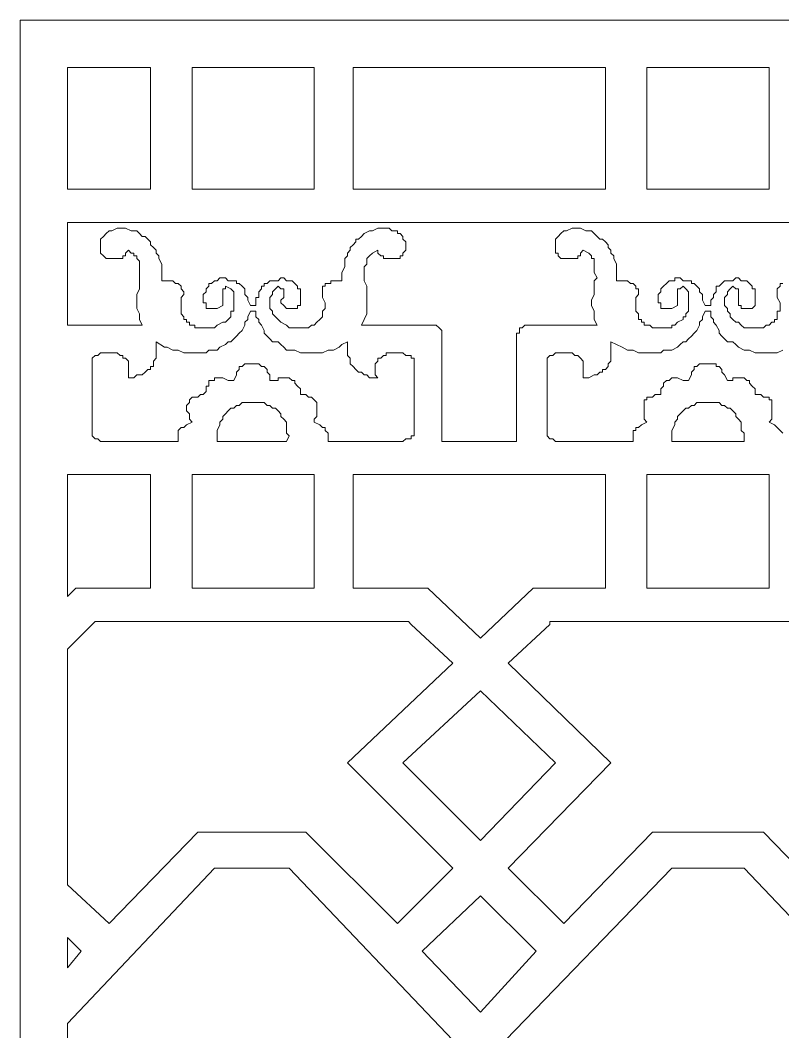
# Model space of a CAD drawing. Extents: x -66030 to 95157, y -13132 to 45879.
# Drawn here: x 46948 to 48022, y 35287 to 36712 of the extents above; entities that cross this region are included whole.
import ezdxf

# ---------------------------------------------------------------- set-up
doc = ezdxf.new("R2010")
doc.units = 0
doc.header["$LTSCALE"] = 100
doc.header["$MEASUREMENT"] = 0
doc.layers.get('0').update_dxf_attribs({"linetype": 'CONTINUOUS'})

msp = doc.modelspace()

# ---------------------------------------------------------------- linework, layer by layer
at = {"lineweight": 0}
for points in [[(46948.5, 36712.3), (48885.8, 36712.3), (48885.8, 31868.9), (46948.5, 31868.9), (46948.5, 36712.3)], [(46948.5, 36712.3), (48885.8, 36712.3), (48885.8, 31868.9), (46948.5, 31868.9), (46948.5, 36712.3)], [(47014.9, 36645.9), (47132.1, 36645.9), (47132.1, 36474.1), (47014.9, 36474.1), (47014.9, 36645.9)], [(47190.6, 36645.9), (47362.5, 36645.9), (47362.5, 36474.1), (47190.6, 36474.1), (47190.6, 36645.9)], [(47417.2, 36474.1), (47417.2, 36645.9), (47772.6, 36645.9), (47772.6, 36474.1), (47686.7, 36474.1), (47596.9, 36474.1), (47507, 36474.1), (47417.2, 36474.1)], [(47831.2, 36645.9), (48003.1, 36645.9), (48003.1, 36474.1), (47831.2, 36474.1), (47831.2, 36645.9)], [(47296.1, 36267), (47300, 36263.1), (47303.9, 36259.2), (47311.7, 36259.2), (47315.6, 36255.3), (47319.5, 36251.4), (47323.4, 36247.5), (47331.3, 36247.5), (47335.2, 36247.5), (47343, 36243.6), (47350.8, 36243.6), (47358.6, 36243.6), (47366.4, 36243.6), (47374.2, 36243.6), (47382, 36247.5), (47389.8, 36247.5), (47397.7, 36251.4), (47401.6, 36255.3), (47409.4, 36259.2), (47409.4, 36243.6), (47409.4, 36239.7), (47413.3, 36235.8), (47413.3, 36231.9), (47413.3, 36228), (47417.2, 36224.1), (47421.1, 36220.2), (47421.1, 36220.2), (47425, 36216.3), (47428.9, 36216.3), (47432.8, 36212.4), (47436.7, 36212.4), (47440.6, 36208.5), (47448.4, 36208.5), (47452.3, 36208.5), (47448.4, 36212.4), (47448.4, 36216.3), (47448.4, 36220.2), (47448.4, 36224.1), (47448.4, 36228), (47452.3, 36231.9), (47452.3, 36231.9), (47452.3, 36235.8), (47456.2, 36235.8), (47460.2, 36239.7), (47464.1, 36239.7), (47464.1, 36243.6), (47468, 36243.6), (47475.8, 36243.6), (47479.7, 36243.6), (47487.5, 36243.6), (47491.4, 36239.7), (47495.3, 36239.7), (47495.3, 36239.7), (47499.2, 36239.7), (47499.2, 36235.8), (47503.1, 36235.8), (47503.1, 36231.9), (47503.1, 36130.3), (47503.1, 36130.3), (47503.1, 36126.4), (47499.2, 36126.4), (47499.2, 36122.5), (47495.3, 36122.5), (47491.4, 36122.5), (47487.5, 36118.6), (47483.6, 36118.6), (47382, 36118.6), (47382, 36126.4), (47382, 36126.4), (47382, 36130.3), (47378.1, 36134.2), (47378.1, 36134.2), (47378.1, 36138.2), (47374.2, 36138.2), (47370.3, 36142.1), (47362.5, 36146), (47362.5, 36149.9), (47366.4, 36153.8), (47366.4, 36161.6), (47366.4, 36165.5), (47366.4, 36165.5), (47366.4, 36169.4), (47366.4, 36173.3), (47366.4, 36173.3), (47362.5, 36177.2), (47362.5, 36177.2), (47358.6, 36181.1), (47358.6, 36181.1), (47354.7, 36181.1), (47350.8, 36185), (47343, 36185), (47343, 36188.9), (47343, 36192.8), (47339.1, 36196.7), (47335.2, 36200.6), (47335.2, 36204.6), (47335.2, 36204.6), (47331.3, 36204.6), (47327.4, 36208.5), (47327.4, 36208.5), (47319.5, 36208.5), (47319.5, 36208.5), (47311.7, 36208.5), (47311.7, 36204.6), (47300, 36204.6), (47300, 36212.4), (47300, 36212.4), (47296.1, 36216.3), (47296.1, 36220.2), (47296.1, 36220.2), (47292.2, 36224.1), (47288.3, 36224.1), (47284.4, 36228), (47280.5, 36228), (47276.6, 36228), (47272.7, 36228), (47268.8, 36228), (47264.9, 36228), (47264.9, 36228), (47260.9, 36224.1), (47257, 36224.1), (47257, 36220.2), (47253.1, 36216.3), (47253.1, 36212.4), (47253.1, 36212.4), (47249.2, 36204.6), (47241.4, 36204.6), (47233.6, 36208.5), (47233.6, 36208.5), (47225.8, 36208.5), (47225.8, 36208.5), (47221.9, 36208.5), (47221.9, 36204.6), (47218, 36204.6), (47214.1, 36204.6), (47214.1, 36200.6), (47214.1, 36196.7), (47210.2, 36196.7), (47210.2, 36192.8), (47210.2, 36192.8), (47210.2, 36188.9), (47206.3, 36185), (47202.4, 36185), (47198.5, 36181.1), (47194.5, 36181.1), (47190.6, 36181.1), (47186.7, 36177.2), (47186.7, 36177.2), (47186.7, 36173.3), (47182.8, 36169.4), (47182.8, 36165.5), (47182.8, 36165.5), (47182.8, 36161.6), (47186.7, 36157.7), (47186.7, 36149.9), (47190.6, 36146), (47182.8, 36142.1), (47178.9, 36138.2), (47175, 36138.2), (47171.1, 36134.2), (47171.1, 36134.2), (47171.1, 36130.3), (47171.1, 36126.4), (47171.1, 36126.4), (47171.1, 36118.6), (47065.7, 36118.6), (47061.7, 36118.6), (47057.8, 36122.5), (47057.8, 36122.5), (47053.9, 36122.5), (47053.9, 36122.5), (47050, 36126.4), (47050, 36126.4), (47050, 36130.3), (47050, 36231.9), (47050, 36235.8), (47050, 36235.8), (47053.9, 36239.7), (47053.9, 36239.7), (47057.8, 36239.7), (47057.8, 36239.7), (47061.7, 36243.6), (47073.5, 36243.6), (47077.4, 36243.6), (47081.3, 36243.6), (47085.2, 36243.6), (47089.1, 36239.7), (47093, 36239.7), (47093, 36235.8), (47096.9, 36235.8), (47100.8, 36231.9), (47100.8, 36231.9), (47100.8, 36228), (47100.8, 36224.1), (47100.8, 36220.2), (47100.8, 36216.3), (47100.8, 36212.4), (47100.8, 36208.5), (47104.7, 36208.5), (47108.6, 36208.5), (47112.5, 36212.4), (47120.3, 36212.4), (47124.2, 36216.3), (47124.2, 36216.3), (47128.1, 36220.2), (47132.1, 36220.2), (47132.1, 36224.1), (47136, 36224.1), (47136, 36228), (47136, 36231.9), (47139.9, 36235.8), (47139.9, 36239.7), (47139.9, 36243.6), (47139.9, 36259.2), (47151.6, 36251.4), (47155.5, 36251.4), (47163.3, 36247.5), (47171.1, 36247.5), (47178.9, 36243.6), (47186.7, 36243.6), (47194.5, 36243.6), (47202.4, 36243.6), (47210.2, 36243.6), (47214.1, 36247.5), (47221.9, 36247.5), (47225.8, 36247.5), (47229.7, 36251.4), (47237.5, 36255.3), (47241.4, 36259.2), (47245.3, 36259.2), (47249.2, 36263.1), (47253.1, 36267), (47257, 36271), (47260.9, 36274.9), (47264.9, 36282.7), (47264.9, 36286.6), (47268.8, 36290.5), (47268.8, 36294.4), (47272.7, 36302.2), (47280.5, 36302.2), (47280.5, 36294.4), (47284.4, 36290.5), (47284.4, 36286.6), (47288.3, 36282.7), (47292.2, 36274.9), (47292.2, 36271), (47296.1, 36267)], [(47225.8, 36118.6), (47225.8, 36126.4), (47225.8, 36130.3), (47225.8, 36134.2), (47229.7, 36142.1), (47229.7, 36146), (47233.6, 36149.9), (47233.6, 36153.8), (47237.5, 36157.7), (47241.4, 36161.6), (47245.3, 36165.5), (47249.2, 36165.5), (47253.1, 36169.4), (47257, 36169.4), (47260.9, 36173.3), (47264.9, 36173.3), (47268.8, 36173.3), (47276.6, 36173.3), (47280.5, 36173.3), (47284.4, 36173.3), (47292.2, 36173.3), (47296.1, 36169.4), (47300, 36169.4), (47303.9, 36165.5), (47307.8, 36165.5), (47311.7, 36161.6), (47315.6, 36157.7), (47315.6, 36153.8), (47319.5, 36149.9), (47323.4, 36146), (47323.4, 36142.1), (47323.4, 36134.2), (47323.4, 36130.3), (47327.4, 36126.4), (47323.4, 36118.6), (47225.8, 36118.6)], [(47866.4, 36118.6), (47866.4, 36126.4), (47866.4, 36130.3), (47866.4, 36134.2), (47870.3, 36142.1), (47870.3, 36146), (47874.2, 36149.9), (47874.2, 36153.8), (47878.1, 36157.7), (47882, 36161.6), (47885.9, 36165.5), (47889.8, 36165.5), (47893.7, 36169.4), (47897.6, 36169.4), (47901.5, 36173.3), (47905.4, 36173.3), (47913.2, 36173.3), (47917.2, 36173.3), (47921.1, 36173.3), (47925, 36173.3), (47932.8, 36173.3), (47936.7, 36169.4), (47940.6, 36169.4), (47944.5, 36165.5), (47948.4, 36165.5), (47952.3, 36161.6), (47956.2, 36157.7), (47956.2, 36153.8), (47960.1, 36149.9), (47964, 36146), (47964, 36142.1), (47964, 36134.2), (47967.9, 36130.3), (47967.9, 36126.4), (47967.9, 36118.6), (47866.4, 36118.6)], [(47026.6, 35911.6), (47014.9, 35899.9), (47014.9, 36071.8), (47132.1, 36071.8), (47132.1, 35911.6), (47026.6, 35911.6)], [(47190.6, 35911.6), (47190.6, 36071.8), (47362.5, 36071.8), (47362.5, 35911.6), (47190.6, 35911.6)], [(47671.1, 35911.6), (47596.9, 35841.3), (47522.6, 35911.6), (47417.2, 35911.6), (47417.2, 36071.8), (47772.6, 36071.8), (47772.6, 35911.6), (47671.1, 35911.6)], [(47831.2, 35911.6), (47831.2, 36071.8), (48003.1, 36071.8), (48003.1, 35911.6), (47831.2, 35911.6)], [(47053.9, 35864.7), (47495.3, 35864.7), (47499.2, 35860.8), (47557.8, 35806.1), (47409.4, 35665.5), (47557.8, 35517.1), (47479.7, 35439), (47350.8, 35567.9), (47315.6, 35567.9), (47276.6, 35567.9), (47237.5, 35567.9), (47198.5, 35567.9), (47073.5, 35439), (47014.9, 35493.7), (47014.9, 35825.7), (47053.9, 35864.7)], [(48053.9, 35665.5), (48198.4, 35517.1), (48120.3, 35439), (47995.3, 35567.9), (47956.2, 35567.9), (47917.2, 35567.9), (47878.1, 35567.9), (47839, 35567.9), (47714, 35439), (47635.9, 35517.1), (47780.4, 35665.5), (47635.9, 35806.1), (47694.5, 35860.8), (47694.5, 35864.7), (48135.9, 35864.7), (48139.8, 35860.8), (48198.4, 35806.1), (48053.9, 35665.5)], [(47487.5, 35665.5), (47596.9, 35767.1), (47702.3, 35665.5), (47596.9, 35556.2), (47487.5, 35665.5)], [(47014.9, 35255.4), (47014.9, 35298.4), (47221.9, 35517.1), (47327.4, 35517.1), (47557.8, 35274.9), (47276.6, 34989.8), (47014.9, 35255.4)], [(47917.2, 34989.8), (47632, 35274.9), (47866.4, 35517.1), (47967.9, 35517.1), (48198.4, 35274.9), (47917.2, 34989.8)], [(47596.9, 35478), (47675, 35399.9), (47596.9, 35314), (47514.8, 35399.9), (47596.9, 35478)], [(47014.9, 35376.5), (47014.9, 35419.5), (47034.4, 35399.9), (47014.9, 35376.5)]]:
    msp.add_lwpolyline(points, close=True, dxfattribs=at)
for points in [[(47014.9, 36645.9), (47132.1, 36645.9), (47132.1, 36474.1), (47014.9, 36474.1), (47014.9, 36645.9)], [(47190.6, 36645.9), (47362.5, 36645.9), (47362.5, 36474.1), (47190.6, 36474.1), (47190.6, 36645.9)], [(47417.2, 36474.1), (47417.2, 36645.9), (47772.6, 36645.9), (47772.6, 36474.1), (47686.7, 36474.1), (47596.9, 36474.1), (47507, 36474.1), (47417.2, 36474.1)], [(47831.2, 36645.9), (48003.1, 36645.9), (48003.1, 36474.1), (47831.2, 36474.1), (47831.2, 36645.9)], [(48022.6, 36341.3), (48018.7, 36341.3), (48018.7, 36337.4), (48018.7, 36337.4), (48014.8, 36333.5), (48014.8, 36333.5), (48014.8, 36329.5), (48014.8, 36325.6), (48014.8, 36321.7), (48018.7, 36313.9), (48018.7, 36310), (48018.7, 36306.1), (48018.7, 36302.2), (48014.8, 36302.2), (48014.8, 36298.3), (48014.8, 36294.4), (48014.8, 36290.5), (48010.9, 36290.5), (48010.9, 36286.6), (48007, 36286.6), (48003.1, 36282.7), (48003.1, 36282.7), (47999.2, 36282.7), (47995.3, 36278.8), (47991.4, 36278.8), (47987.5, 36278.8), (47979.6, 36278.8), (47975.7, 36278.8), (47971.8, 36278.8), (47967.9, 36278.8), (47964, 36282.7), (47960.1, 36286.6), (47956.2, 36286.6), (47956.2, 36286.6), (47952.3, 36290.5), (47948.4, 36294.4), (47948.4, 36298.3), (47944.5, 36302.2), (47944.5, 36302.2), (47944.5, 36306.1), (47940.6, 36310), (47940.6, 36313.9), (47940.6, 36313.9), (47940.6, 36317.8), (47940.6, 36321.7), (47944.5, 36325.6), (47944.5, 36329.5), (47948.4, 36333.5), (47952.3, 36337.4), (47956.2, 36333.5), (47956.2, 36333.5), (47960.1, 36333.5), (47960.1, 36329.5), (47960.1, 36325.6), (47960.1, 36325.6), (47960.1, 36321.7), (47960.1, 36313.9), (47960.1, 36313.9), (47960.1, 36313.9), (47960.1, 36310), (47964, 36310), (47964, 36306.1), (47967.9, 36306.1), (47971.8, 36306.1), (47971.8, 36306.1), (47971.8, 36306.1), (47975.7, 36306.1), (47979.6, 36306.1), (47979.6, 36306.1), (47983.6, 36310), (47983.6, 36310), (47983.6, 36313.9), (47983.6, 36313.9), (47983.6, 36317.8), (47983.6, 36321.7), (47983.6, 36321.7), (47983.6, 36325.6), (47983.6, 36329.5), (47983.6, 36333.5), (47979.6, 36333.5), (47979.6, 36337.4), (47979.6, 36337.4), (47975.7, 36341.3), (47975.7, 36341.3), (47971.8, 36345.2), (47971.8, 36345.2), (47967.9, 36345.2), (47964, 36345.2), (47960.1, 36349.1), (47960.1, 36349.1), (47956.2, 36349.1), (47952.3, 36345.2), (47948.4, 36345.2), (47944.5, 36345.2), (47940.6, 36345.2), (47936.7, 36341.3), (47936.7, 36341.3), (47932.8, 36337.4), (47928.9, 36337.4), (47928.9, 36333.5), (47928.9, 36329.5), (47925, 36325.6), (47925, 36321.7), (47925, 36321.7), (47921.1, 36317.8), (47921.1, 36310), (47913.2, 36310), (47909.3, 36317.8), (47909.3, 36321.7), (47909.3, 36321.7), (47909.3, 36325.6), (47905.4, 36329.5), (47905.4, 36333.5), (47901.5, 36337.4), (47901.5, 36337.4), (47897.6, 36341.3), (47893.7, 36341.3), (47893.7, 36345.2), (47889.8, 36345.2), (47885.9, 36345.2), (47885.9, 36345.2), (47882, 36345.2), (47878.1, 36349.1), (47874.2, 36349.1), (47870.3, 36349.1), (47870.3, 36345.2), (47866.4, 36345.2), (47862.5, 36345.2), (47862.5, 36345.2), (47858.6, 36341.3), (47858.6, 36341.3), (47854.7, 36337.4), (47854.7, 36337.4), (47850.7, 36333.5), (47850.7, 36333.5), (47850.7, 36329.5), (47846.8, 36325.6), (47846.8, 36321.7), (47846.8, 36321.7), (47846.8, 36317.8), (47846.8, 36313.9), (47850.7, 36313.9), (47850.7, 36310), (47850.7, 36306.1), (47854.7, 36306.1), (47858.6, 36306.1), (47858.6, 36306.1), (47862.5, 36306.1), (47866.4, 36306.1), (47874.2, 36310), (47874.2, 36313.9), (47874.2, 36313.9), (47874.2, 36313.9), (47874.2, 36321.7), (47874.2, 36325.6), (47874.2, 36325.6), (47874.2, 36329.5), (47874.2, 36333.5), (47874.2, 36333.5), (47878.1, 36333.5), (47882, 36337.4), (47885.9, 36333.5), (47889.8, 36329.5), (47889.8, 36325.6), (47889.8, 36321.7), (47889.8, 36317.8), (47889.8, 36313.9), (47889.8, 36313.9), (47889.8, 36310), (47889.8, 36306.1), (47889.8, 36302.2), (47889.8, 36302.2), (47885.9, 36298.3), (47885.9, 36294.4), (47882, 36294.4), (47882, 36290.5), (47874.2, 36286.6), (47870.3, 36282.7), (47866.4, 36282.7), (47866.4, 36278.8), (47862.5, 36278.8), (47854.7, 36278.8), (47850.7, 36278.8), (47846.8, 36278.8), (47842.9, 36278.8), (47839, 36278.8), (47839, 36278.8), (47835.1, 36282.7), (47831.2, 36282.7), (47827.3, 36282.7), (47827.3, 36286.6), (47823.4, 36286.6), (47823.4, 36290.5), (47819.5, 36290.5), (47819.5, 36294.4), (47819.5, 36298.3), (47815.6, 36302.2), (47815.6, 36306.1), (47815.6, 36310), (47815.6, 36313.9), (47815.6, 36321.7), (47819.5, 36325.6), (47819.5, 36329.5), (47819.5, 36333.5), (47815.6, 36333.5), (47815.6, 36337.4), (47815.6, 36337.4), (47811.7, 36341.3), (47811.7, 36341.3), (47807.8, 36341.3), (47803.9, 36345.2), (47800, 36345.2), (47796.1, 36345.2), (47788.3, 36345.2), (47788.3, 36356.9), (47788.3, 36364.7), (47788.3, 36368.6), (47784.3, 36376.4), (47784.3, 36380.3), (47780.4, 36384.2), (47780.4, 36388.1), (47776.5, 36392), (47776.5, 36395.9), (47772.6, 36399.9), (47768.7, 36403.8), (47764.8, 36403.8), (47760.9, 36407.7), (47757, 36411.6), (47753.1, 36415.5), (47745.3, 36415.5), (47737.5, 36419.4), (47733.6, 36419.4), (47725.8, 36419.4), (47717.9, 36415.5), (47717.9, 36415.5), (47714, 36415.5), (47710.1, 36411.6), (47710.1, 36411.6), (47706.2, 36407.7), (47706.2, 36407.7), (47702.3, 36403.8), (47702.3, 36399.9), (47702.3, 36399.9), (47702.3, 36395.9), (47702.3, 36392), (47702.3, 36392), (47702.3, 36388.1), (47702.3, 36388.1), (47702.3, 36384.2), (47706.2, 36384.2), (47706.2, 36380.3), (47706.2, 36380.3), (47710.1, 36376.4), (47710.1, 36376.4), (47714, 36376.4), (47714, 36376.4), (47717.9, 36376.4), (47721.9, 36376.4), (47725.8, 36376.4), (47729.7, 36376.4), (47733.6, 36376.4), (47733.6, 36380.3), (47737.5, 36380.3), (47737.5, 36384.2), (47741.4, 36388.1), (47749.2, 36384.2), (47749.2, 36384.2), (47753.1, 36380.3), (47753.1, 36380.3), (47753.1, 36376.4), (47757, 36376.4), (47757, 36368.6), (47757, 36364.7), (47757, 36356.9), (47760.9, 36349.1), (47757, 36345.2), (47757, 36337.4), (47757, 36333.5), (47757, 36325.6), (47753.1, 36317.8), (47753.1, 36310), (47757, 36302.2), (47757, 36298.3), (47757, 36290.5), (47760.9, 36282.7), (47675, 36282.7), (47675, 36282.7), (47659.4, 36282.7), (47659.4, 36282.7), (47655.5, 36278.8), (47655.5, 36278.8), (47651.5, 36278.8), (47651.5, 36274.9), (47651.5, 36271), (47651.5, 36271), (47647.6, 36271), (47647.6, 36118.6), (47542.2, 36118.6), (47542.2, 36271), (47542.2, 36271), (47542.2, 36274.9), (47542.2, 36274.9), (47538.3, 36278.8), (47538.3, 36278.8), (47538.3, 36278.8), (47534.4, 36282.7), (47534.4, 36282.7), (47530.5, 36282.7), (47514.8, 36282.7), (47514.8, 36282.7), (47428.9, 36282.7), (47432.8, 36290.5), (47436.7, 36298.3), (47436.7, 36302.2), (47436.7, 36310), (47436.7, 36317.8), (47436.7, 36325.6), (47436.7, 36333.5), (47436.7, 36337.4), (47432.8, 36345.2), (47432.8, 36349.1), (47432.8, 36356.9), (47432.8, 36364.7), (47436.7, 36368.6), (47436.7, 36376.4), (47436.7, 36376.4), (47440.6, 36380.3), (47440.6, 36380.3), (47444.5, 36384.2), (47444.5, 36384.2), (47452.3, 36388.1), (47452.3, 36384.2), (47456.2, 36380.3), (47460.2, 36380.3), (47460.2, 36376.4), (47464.1, 36376.4), (47468, 36376.4), (47471.9, 36376.4), (47475.8, 36376.4), (47475.8, 36376.4), (47479.7, 36376.4), (47479.7, 36376.4), (47483.6, 36376.4), (47483.6, 36380.3), (47487.5, 36380.3), (47487.5, 36384.2), (47487.5, 36384.2), (47491.4, 36388.1), (47491.4, 36388.1), (47491.4, 36392), (47491.4, 36392), (47491.4, 36395.9), (47491.4, 36399.9), (47491.4, 36399.9), (47487.5, 36403.8), (47487.5, 36403.8), (47487.5, 36407.7), (47483.6, 36411.6), (47479.7, 36411.6), (47479.7, 36415.5), (47475.8, 36415.5), (47471.9, 36415.5), (47468, 36419.4), (47460.2, 36419.4), (47452.3, 36419.4), (47444.5, 36415.5), (47440.6, 36415.5), (47432.8, 36411.6), (47428.9, 36407.7), (47425, 36403.8), (47421.1, 36403.8), (47421.1, 36399.9), (47417.2, 36395.9), (47413.3, 36392), (47413.3, 36388.1), (47409.4, 36384.2), (47409.4, 36380.3), (47405.5, 36376.4), (47405.5, 36368.6), (47405.5, 36364.7), (47401.6, 36356.9), (47401.6, 36345.2), (47397.7, 36345.2), (47389.8, 36345.2), (47385.9, 36345.2), (47385.9, 36341.3), (47382, 36341.3), (47378.1, 36341.3), (47378.1, 36337.4), (47378.1, 36337.4), (47374.2, 36337.4), (47374.2, 36333.5), (47374.2, 36329.5), (47374.2, 36329.5), (47374.2, 36325.6), (47374.2, 36321.7), (47378.1, 36313.9), (47378.1, 36310), (47378.1, 36306.1), (47374.2, 36302.2), (47374.2, 36298.3), (47374.2, 36294.4), (47370.3, 36290.5), (47370.3, 36290.5), (47366.4, 36286.6), (47366.4, 36286.6), (47362.5, 36282.7), (47362.5, 36282.7), (47358.6, 36282.7), (47354.7, 36278.8), (47350.8, 36278.8), (47350.8, 36278.8), (47346.9, 36278.8), (47339.1, 36278.8), (47335.2, 36278.8), (47331.3, 36278.8), (47327.4, 36278.8), (47323.4, 36282.7), (47323.4, 36282.7), (47315.6, 36286.6), (47311.7, 36290.5), (47307.8, 36294.4), (47307.8, 36294.4), (47303.9, 36298.3), (47303.9, 36302.2), (47303.9, 36302.2), (47300, 36306.1), (47300, 36310), (47300, 36313.9), (47300, 36313.9), (47300, 36317.8), (47300, 36321.7), (47303.9, 36325.6), (47303.9, 36329.5), (47307.8, 36333.5), (47311.7, 36337.4), (47315.6, 36333.5), (47315.6, 36333.5), (47319.5, 36333.5), (47319.5, 36329.5), (47319.5, 36325.6), (47319.5, 36325.6), (47319.5, 36321.7), (47315.6, 36317.8), (47315.6, 36313.9), (47315.6, 36313.9), (47319.5, 36310), (47319.5, 36310), (47319.5, 36310), (47323.4, 36306.1), (47327.4, 36306.1), (47327.4, 36306.1), (47331.3, 36306.1), (47331.3, 36306.1), (47335.2, 36306.1), (47335.2, 36306.1), (47339.1, 36306.1), (47339.1, 36310), (47343, 36310), (47343, 36313.9), (47343, 36313.9), (47343, 36317.8), (47343, 36321.7), (47343, 36321.7), (47343, 36325.6), (47343, 36329.5), (47343, 36333.5), (47339.1, 36333.5), (47339.1, 36337.4), (47339.1, 36337.4), (47335.2, 36341.3), (47335.2, 36341.3), (47331.3, 36345.2), (47327.4, 36345.2), (47327.4, 36345.2), (47323.4, 36345.2), (47319.5, 36349.1), (47315.6, 36349.1), (47315.6, 36349.1), (47311.7, 36345.2), (47307.8, 36345.2), (47303.9, 36345.2), (47303.9, 36345.2), (47300, 36345.2), (47296.1, 36341.3), (47292.2, 36341.3), (47292.2, 36337.4), (47288.3, 36337.4), (47288.3, 36333.5), (47284.4, 36329.5), (47284.4, 36325.6), (47284.4, 36321.7), (47280.5, 36321.7), (47280.5, 36317.8), (47280.5, 36310), (47272.7, 36310), (47268.8, 36317.8), (47268.8, 36321.7), (47268.8, 36321.7), (47264.9, 36325.6), (47264.9, 36329.5), (47264.9, 36333.5), (47260.9, 36337.4), (47260.9, 36337.4), (47257, 36341.3), (47253.1, 36341.3), (47253.1, 36345.2), (47249.2, 36345.2), (47241.4, 36345.2), (47241.4, 36345.2), (47237.5, 36349.1), (47233.6, 36349.1), (47229.7, 36349.1), (47225.8, 36345.2), (47225.8, 36345.2), (47221.9, 36345.2), (47221.9, 36345.2), (47218, 36341.3), (47214.1, 36341.3), (47214.1, 36337.4), (47214.1, 36337.4), (47210.2, 36333.5), (47210.2, 36333.5), (47210.2, 36329.5), (47206.3, 36325.6), (47206.3, 36321.7), (47206.3, 36321.7), (47206.3, 36317.8), (47206.3, 36313.9), (47210.2, 36313.9), (47210.2, 36310), (47210.2, 36306.1), (47214.1, 36306.1), (47214.1, 36306.1), (47218, 36306.1), (47221.9, 36306.1), (47225.8, 36306.1), (47233.6, 36310), (47233.6, 36313.9), (47233.6, 36313.9), (47233.6, 36313.9), (47233.6, 36321.7), (47233.6, 36325.6), (47233.6, 36325.6), (47233.6, 36329.5), (47233.6, 36333.5), (47233.6, 36333.5), (47237.5, 36333.5), (47237.5, 36337.4), (47245.3, 36333.5), (47249.2, 36329.5), (47249.2, 36325.6), (47249.2, 36321.7), (47249.2, 36317.8), (47249.2, 36313.9), (47249.2, 36313.9), (47249.2, 36310), (47249.2, 36306.1), (47249.2, 36302.2), (47245.3, 36302.2), (47245.3, 36298.3), (47245.3, 36294.4), (47241.4, 36290.5), (47237.5, 36286.6), (47233.6, 36286.6), (47233.6, 36286.6), (47225.8, 36282.7), (47221.9, 36278.8), (47221.9, 36278.8), (47214.1, 36278.8), (47210.2, 36278.8), (47206.3, 36278.8), (47198.5, 36278.8), (47194.5, 36278.8), (47194.5, 36282.7), (47190.6, 36282.7), (47186.7, 36282.7), (47186.7, 36286.6), (47182.8, 36286.6), (47182.8, 36290.5), (47178.9, 36290.5), (47178.9, 36294.4), (47175, 36298.3), (47175, 36302.2), (47175, 36302.2), (47175, 36306.1), (47175, 36310), (47175, 36313.9), (47175, 36321.7), (47178.9, 36325.6), (47178.9, 36329.5), (47178.9, 36329.5), (47175, 36333.5), (47175, 36337.4), (47175, 36337.4), (47175, 36337.4), (47171.1, 36341.3), (47171.1, 36341.3), (47167.2, 36341.3), (47163.3, 36345.2), (47159.4, 36345.2), (47155.5, 36345.2), (47147.7, 36345.2), (47147.7, 36356.9), (47147.7, 36364.7), (47147.7, 36368.6), (47143.8, 36376.4), (47143.8, 36380.3), (47139.9, 36384.2), (47139.9, 36388.1), (47136, 36392), (47132.1, 36395.9), (47132.1, 36399.9), (47128.1, 36403.8), (47124.2, 36407.7), (47120.3, 36407.7), (47116.4, 36411.6), (47112.5, 36415.5), (47104.7, 36415.5), (47096.9, 36419.4), (47089.1, 36419.4), (47085.2, 36419.4), (47077.4, 36415.5), (47077.4, 36415.5), (47073.5, 36415.5), (47069.6, 36411.6), (47069.6, 36411.6), (47065.7, 36407.7), (47061.7, 36403.8), (47061.7, 36399.9), (47061.7, 36399.9), (47061.7, 36392), (47061.7, 36392), (47061.7, 36388.1), (47061.7, 36388.1), (47061.7, 36384.2), (47061.7, 36384.2), (47065.7, 36380.3), (47065.7, 36380.3), (47069.6, 36376.4), (47069.6, 36376.4), (47073.5, 36376.4), (47073.5, 36376.4), (47077.4, 36376.4), (47081.3, 36376.4), (47085.2, 36376.4), (47089.1, 36376.4), (47093, 36376.4), (47093, 36380.3), (47096.9, 36380.3), (47096.9, 36384.2), (47100.8, 36388.1), (47104.7, 36384.2), (47108.6, 36384.2), (47108.6, 36380.3), (47112.5, 36380.3), (47112.5, 36376.4), (47116.4, 36372.5), (47116.4, 36368.6), (47116.4, 36364.7), (47116.4, 36356.9), (47116.4, 36349.1), (47116.4, 36345.2), (47116.4, 36337.4), (47116.4, 36333.5), (47112.5, 36325.6), (47112.5, 36317.8), (47112.5, 36310), (47112.5, 36306.1), (47116.4, 36298.3), (47116.4, 36294.4), (47116.4, 36290.5), (47120.3, 36282.7), (47034.4, 36282.7), (47034.4, 36282.7), (47014.9, 36282.7), (47014.9, 36427.2), (47081.3, 36427.2), (47296.1, 36427.2), (47514.8, 36427.2), (47729.7, 36427.2), (47948.4, 36427.2), (48167.1, 36427.2)], [(48022.6, 36341.3), (48018.7, 36341.3), (48018.7, 36337.4), (48018.7, 36337.4), (48014.8, 36333.5), (48014.8, 36333.5), (48014.8, 36329.5), (48014.8, 36325.6), (48014.8, 36321.7), (48018.7, 36313.9), (48018.7, 36310), (48018.7, 36306.1), (48018.7, 36302.2), (48014.8, 36302.2), (48014.8, 36298.3), (48014.8, 36294.4), (48014.8, 36290.5), (48010.9, 36290.5), (48010.9, 36286.6), (48007, 36286.6), (48003.1, 36282.7), (48003.1, 36282.7), (47999.2, 36282.7), (47995.3, 36278.8), (47991.4, 36278.8), (47987.5, 36278.8), (47979.6, 36278.8), (47975.7, 36278.8), (47971.8, 36278.8), (47967.9, 36278.8), (47964, 36282.7), (47960.1, 36286.6), (47956.2, 36286.6), (47956.2, 36286.6), (47952.3, 36290.5), (47948.4, 36294.4), (47948.4, 36298.3), (47944.5, 36302.2), (47944.5, 36302.2), (47944.5, 36306.1), (47940.6, 36310), (47940.6, 36313.9), (47940.6, 36313.9), (47940.6, 36317.8), (47940.6, 36321.7), (47944.5, 36325.6), (47944.5, 36329.5), (47948.4, 36333.5), (47952.3, 36337.4), (47956.2, 36333.5), (47956.2, 36333.5), (47960.1, 36333.5), (47960.1, 36329.5), (47960.1, 36325.6), (47960.1, 36325.6), (47960.1, 36321.7), (47960.1, 36313.9), (47960.1, 36313.9), (47960.1, 36313.9), (47960.1, 36310), (47964, 36310), (47964, 36306.1), (47967.9, 36306.1), (47971.8, 36306.1), (47971.8, 36306.1), (47971.8, 36306.1), (47975.7, 36306.1), (47979.6, 36306.1), (47979.6, 36306.1), (47983.6, 36310), (47983.6, 36310), (47983.6, 36313.9), (47983.6, 36313.9), (47983.6, 36317.8), (47983.6, 36321.7), (47983.6, 36321.7), (47983.6, 36325.6), (47983.6, 36329.5), (47983.6, 36333.5), (47979.6, 36333.5), (47979.6, 36337.4), (47979.6, 36337.4), (47975.7, 36341.3), (47975.7, 36341.3), (47971.8, 36345.2), (47971.8, 36345.2), (47967.9, 36345.2), (47964, 36345.2), (47960.1, 36349.1), (47960.1, 36349.1), (47956.2, 36349.1), (47952.3, 36345.2), (47948.4, 36345.2), (47944.5, 36345.2), (47940.6, 36345.2), (47936.7, 36341.3), (47936.7, 36341.3), (47932.8, 36337.4), (47928.9, 36337.4), (47928.9, 36333.5), (47928.9, 36329.5), (47925, 36325.6), (47925, 36321.7), (47925, 36321.7), (47921.1, 36317.8), (47921.1, 36310), (47913.2, 36310), (47909.3, 36317.8), (47909.3, 36321.7), (47909.3, 36321.7), (47909.3, 36325.6), (47905.4, 36329.5), (47905.4, 36333.5), (47901.5, 36337.4), (47901.5, 36337.4), (47897.6, 36341.3), (47893.7, 36341.3), (47893.7, 36345.2), (47889.8, 36345.2), (47885.9, 36345.2), (47885.9, 36345.2), (47882, 36345.2), (47878.1, 36349.1), (47874.2, 36349.1), (47870.3, 36349.1), (47870.3, 36345.2), (47866.4, 36345.2), (47862.5, 36345.2), (47862.5, 36345.2), (47858.6, 36341.3), (47858.6, 36341.3), (47854.7, 36337.4), (47854.7, 36337.4), (47850.7, 36333.5), (47850.7, 36333.5), (47850.7, 36329.5), (47846.8, 36325.6), (47846.8, 36321.7), (47846.8, 36321.7), (47846.8, 36317.8), (47846.8, 36313.9), (47850.7, 36313.9), (47850.7, 36310), (47850.7, 36306.1), (47854.7, 36306.1), (47858.6, 36306.1), (47858.6, 36306.1), (47862.5, 36306.1), (47866.4, 36306.1), (47874.2, 36310), (47874.2, 36313.9), (47874.2, 36313.9), (47874.2, 36313.9), (47874.2, 36321.7), (47874.2, 36325.6), (47874.2, 36325.6), (47874.2, 36329.5), (47874.2, 36333.5), (47874.2, 36333.5), (47878.1, 36333.5), (47882, 36337.4), (47885.9, 36333.5), (47889.8, 36329.5), (47889.8, 36325.6), (47889.8, 36321.7), (47889.8, 36317.8), (47889.8, 36313.9), (47889.8, 36313.9), (47889.8, 36310), (47889.8, 36306.1), (47889.8, 36302.2), (47889.8, 36302.2), (47885.9, 36298.3), (47885.9, 36294.4), (47882, 36294.4), (47882, 36290.5), (47874.2, 36286.6), (47870.3, 36282.7), (47866.4, 36282.7), (47866.4, 36278.8), (47862.5, 36278.8), (47854.7, 36278.8), (47850.7, 36278.8), (47846.8, 36278.8), (47842.9, 36278.8), (47839, 36278.8), (47839, 36278.8), (47835.1, 36282.7), (47831.2, 36282.7), (47827.3, 36282.7), (47827.3, 36286.6), (47823.4, 36286.6), (47823.4, 36290.5), (47819.5, 36290.5), (47819.5, 36294.4), (47819.5, 36298.3), (47815.6, 36302.2), (47815.6, 36306.1), (47815.6, 36310), (47815.6, 36313.9), (47815.6, 36321.7), (47819.5, 36325.6), (47819.5, 36329.5), (47819.5, 36333.5), (47815.6, 36333.5), (47815.6, 36337.4), (47815.6, 36337.4), (47811.7, 36341.3), (47811.7, 36341.3), (47807.8, 36341.3), (47803.9, 36345.2), (47800, 36345.2), (47796.1, 36345.2), (47788.3, 36345.2), (47788.3, 36356.9), (47788.3, 36364.7), (47788.3, 36368.6), (47784.3, 36376.4), (47784.3, 36380.3), (47780.4, 36384.2), (47780.4, 36388.1), (47776.5, 36392), (47776.5, 36395.9), (47772.6, 36399.9), (47768.7, 36403.8), (47764.8, 36403.8), (47760.9, 36407.7), (47757, 36411.6), (47753.1, 36415.5), (47745.3, 36415.5), (47737.5, 36419.4), (47733.6, 36419.4), (47725.8, 36419.4), (47717.9, 36415.5), (47717.9, 36415.5), (47714, 36415.5), (47710.1, 36411.6), (47710.1, 36411.6), (47706.2, 36407.7), (47706.2, 36407.7), (47702.3, 36403.8), (47702.3, 36399.9), (47702.3, 36399.9), (47702.3, 36395.9), (47702.3, 36392), (47702.3, 36392), (47702.3, 36388.1), (47702.3, 36388.1), (47702.3, 36384.2), (47706.2, 36384.2), (47706.2, 36380.3), (47706.2, 36380.3), (47710.1, 36376.4), (47710.1, 36376.4), (47714, 36376.4), (47714, 36376.4), (47717.9, 36376.4), (47721.9, 36376.4), (47725.8, 36376.4), (47729.7, 36376.4), (47733.6, 36376.4), (47733.6, 36380.3), (47737.5, 36380.3), (47737.5, 36384.2), (47741.4, 36388.1), (47749.2, 36384.2), (47749.2, 36384.2), (47753.1, 36380.3), (47753.1, 36380.3), (47753.1, 36376.4), (47757, 36376.4), (47757, 36368.6), (47757, 36364.7), (47757, 36356.9), (47760.9, 36349.1), (47757, 36345.2), (47757, 36337.4), (47757, 36333.5), (47757, 36325.6), (47753.1, 36317.8), (47753.1, 36310), (47757, 36302.2), (47757, 36298.3), (47757, 36290.5), (47760.9, 36282.7), (47675, 36282.7), (47675, 36282.7), (47659.4, 36282.7), (47659.4, 36282.7), (47655.5, 36278.8), (47655.5, 36278.8), (47651.5, 36278.8), (47651.5, 36274.9), (47651.5, 36271), (47651.5, 36271), (47647.6, 36271), (47647.6, 36118.6), (47542.2, 36118.6), (47542.2, 36271), (47542.2, 36271), (47542.2, 36274.9), (47542.2, 36274.9), (47538.3, 36278.8), (47538.3, 36278.8), (47538.3, 36278.8), (47534.4, 36282.7), (47534.4, 36282.7), (47530.5, 36282.7), (47514.8, 36282.7), (47514.8, 36282.7), (47428.9, 36282.7), (47432.8, 36290.5), (47436.7, 36298.3), (47436.7, 36302.2), (47436.7, 36310), (47436.7, 36317.8), (47436.7, 36325.6), (47436.7, 36333.5), (47436.7, 36337.4), (47432.8, 36345.2), (47432.8, 36349.1), (47432.8, 36356.9), (47432.8, 36364.7), (47436.7, 36368.6), (47436.7, 36376.4), (47436.7, 36376.4), (47440.6, 36380.3), (47440.6, 36380.3), (47444.5, 36384.2), (47444.5, 36384.2), (47452.3, 36388.1), (47452.3, 36384.2), (47456.2, 36380.3), (47460.2, 36380.3), (47460.2, 36376.4), (47464.1, 36376.4), (47468, 36376.4), (47471.9, 36376.4), (47475.8, 36376.4), (47475.8, 36376.4), (47479.7, 36376.4), (47479.7, 36376.4), (47483.6, 36376.4), (47483.6, 36380.3), (47487.5, 36380.3), (47487.5, 36384.2), (47487.5, 36384.2), (47491.4, 36388.1), (47491.4, 36388.1), (47491.4, 36392), (47491.4, 36392), (47491.4, 36395.9), (47491.4, 36399.9), (47491.4, 36399.9), (47487.5, 36403.8), (47487.5, 36403.8), (47487.5, 36407.7), (47483.6, 36411.6), (47479.7, 36411.6), (47479.7, 36415.5), (47475.8, 36415.5), (47471.9, 36415.5), (47468, 36419.4), (47460.2, 36419.4), (47452.3, 36419.4), (47444.5, 36415.5), (47440.6, 36415.5), (47432.8, 36411.6), (47428.9, 36407.7), (47425, 36403.8), (47421.1, 36403.8), (47421.1, 36399.9), (47417.2, 36395.9), (47413.3, 36392), (47413.3, 36388.1), (47409.4, 36384.2), (47409.4, 36380.3), (47405.5, 36376.4), (47405.5, 36368.6), (47405.5, 36364.7), (47401.6, 36356.9), (47401.6, 36345.2), (47397.7, 36345.2), (47389.8, 36345.2), (47385.9, 36345.2), (47385.9, 36341.3), (47382, 36341.3), (47378.1, 36341.3), (47378.1, 36337.4), (47378.1, 36337.4), (47374.2, 36337.4), (47374.2, 36333.5), (47374.2, 36329.5), (47374.2, 36329.5), (47374.2, 36325.6), (47374.2, 36321.7), (47378.1, 36313.9), (47378.1, 36310), (47378.1, 36306.1), (47374.2, 36302.2), (47374.2, 36298.3), (47374.2, 36294.4), (47370.3, 36290.5), (47370.3, 36290.5), (47366.4, 36286.6), (47366.4, 36286.6), (47362.5, 36282.7), (47362.5, 36282.7), (47358.6, 36282.7), (47354.7, 36278.8), (47350.8, 36278.8), (47350.8, 36278.8), (47346.9, 36278.8), (47339.1, 36278.8), (47335.2, 36278.8), (47331.3, 36278.8), (47327.4, 36278.8), (47323.4, 36282.7), (47323.4, 36282.7), (47315.6, 36286.6), (47311.7, 36290.5), (47307.8, 36294.4), (47307.8, 36294.4), (47303.9, 36298.3), (47303.9, 36302.2), (47303.9, 36302.2), (47300, 36306.1), (47300, 36310), (47300, 36313.9), (47300, 36313.9), (47300, 36317.8), (47300, 36321.7), (47303.9, 36325.6), (47303.9, 36329.5), (47307.8, 36333.5), (47311.7, 36337.4), (47315.6, 36333.5), (47315.6, 36333.5), (47319.5, 36333.5), (47319.5, 36329.5), (47319.5, 36325.6), (47319.5, 36325.6), (47319.5, 36321.7), (47315.6, 36317.8), (47315.6, 36313.9), (47315.6, 36313.9), (47319.5, 36310), (47319.5, 36310), (47319.5, 36310), (47323.4, 36306.1), (47327.4, 36306.1), (47327.4, 36306.1), (47331.3, 36306.1), (47331.3, 36306.1), (47335.2, 36306.1), (47335.2, 36306.1), (47339.1, 36306.1), (47339.1, 36310), (47343, 36310), (47343, 36313.9), (47343, 36313.9), (47343, 36317.8), (47343, 36321.7), (47343, 36321.7), (47343, 36325.6), (47343, 36329.5), (47343, 36333.5), (47339.1, 36333.5), (47339.1, 36337.4), (47339.1, 36337.4), (47335.2, 36341.3), (47335.2, 36341.3), (47331.3, 36345.2), (47327.4, 36345.2), (47327.4, 36345.2), (47323.4, 36345.2), (47319.5, 36349.1), (47315.6, 36349.1), (47315.6, 36349.1), (47311.7, 36345.2), (47307.8, 36345.2), (47303.9, 36345.2), (47303.9, 36345.2), (47300, 36345.2), (47296.1, 36341.3), (47292.2, 36341.3), (47292.2, 36337.4), (47288.3, 36337.4), (47288.3, 36333.5), (47284.4, 36329.5), (47284.4, 36325.6), (47284.4, 36321.7), (47280.5, 36321.7), (47280.5, 36317.8), (47280.5, 36310), (47272.7, 36310), (47268.8, 36317.8), (47268.8, 36321.7), (47268.8, 36321.7), (47264.9, 36325.6), (47264.9, 36329.5), (47264.9, 36333.5), (47260.9, 36337.4), (47260.9, 36337.4), (47257, 36341.3), (47253.1, 36341.3), (47253.1, 36345.2), (47249.2, 36345.2), (47241.4, 36345.2), (47241.4, 36345.2), (47237.5, 36349.1), (47233.6, 36349.1), (47229.7, 36349.1), (47225.8, 36345.2), (47225.8, 36345.2), (47221.9, 36345.2), (47221.9, 36345.2), (47218, 36341.3), (47214.1, 36341.3), (47214.1, 36337.4), (47214.1, 36337.4), (47210.2, 36333.5), (47210.2, 36333.5), (47210.2, 36329.5), (47206.3, 36325.6), (47206.3, 36321.7), (47206.3, 36321.7), (47206.3, 36317.8), (47206.3, 36313.9), (47210.2, 36313.9), (47210.2, 36310), (47210.2, 36306.1), (47214.1, 36306.1), (47214.1, 36306.1), (47218, 36306.1), (47221.9, 36306.1), (47225.8, 36306.1), (47233.6, 36310), (47233.6, 36313.9), (47233.6, 36313.9), (47233.6, 36313.9), (47233.6, 36321.7), (47233.6, 36325.6), (47233.6, 36325.6), (47233.6, 36329.5), (47233.6, 36333.5), (47233.6, 36333.5), (47237.5, 36333.5), (47237.5, 36337.4), (47245.3, 36333.5), (47249.2, 36329.5), (47249.2, 36325.6), (47249.2, 36321.7), (47249.2, 36317.8), (47249.2, 36313.9), (47249.2, 36313.9), (47249.2, 36310), (47249.2, 36306.1), (47249.2, 36302.2), (47245.3, 36302.2), (47245.3, 36298.3), (47245.3, 36294.4), (47241.4, 36290.5), (47237.5, 36286.6), (47233.6, 36286.6), (47233.6, 36286.6), (47225.8, 36282.7), (47221.9, 36278.8), (47221.9, 36278.8), (47214.1, 36278.8), (47210.2, 36278.8), (47206.3, 36278.8), (47198.5, 36278.8), (47194.5, 36278.8), (47194.5, 36282.7), (47190.6, 36282.7), (47186.7, 36282.7), (47186.7, 36286.6), (47182.8, 36286.6), (47182.8, 36290.5), (47178.9, 36290.5), (47178.9, 36294.4), (47175, 36298.3), (47175, 36302.2), (47175, 36302.2), (47175, 36306.1), (47175, 36310), (47175, 36313.9), (47175, 36321.7), (47178.9, 36325.6), (47178.9, 36329.5), (47178.9, 36329.5), (47175, 36333.5), (47175, 36337.4), (47175, 36337.4), (47175, 36337.4), (47171.1, 36341.3), (47171.1, 36341.3), (47167.2, 36341.3), (47163.3, 36345.2), (47159.4, 36345.2), (47155.5, 36345.2), (47147.7, 36345.2), (47147.7, 36356.9), (47147.7, 36364.7), (47147.7, 36368.6), (47143.8, 36376.4), (47143.8, 36380.3), (47139.9, 36384.2), (47139.9, 36388.1), (47136, 36392), (47132.1, 36395.9), (47132.1, 36399.9), (47128.1, 36403.8), (47124.2, 36407.7), (47120.3, 36407.7), (47116.4, 36411.6), (47112.5, 36415.5), (47104.7, 36415.5), (47096.9, 36419.4), (47089.1, 36419.4), (47085.2, 36419.4), (47077.4, 36415.5), (47077.4, 36415.5), (47073.5, 36415.5), (47069.6, 36411.6), (47069.6, 36411.6), (47065.7, 36407.7), (47061.7, 36403.8), (47061.7, 36399.9), (47061.7, 36399.9), (47061.7, 36392), (47061.7, 36392), (47061.7, 36388.1), (47061.7, 36388.1), (47061.7, 36384.2), (47061.7, 36384.2), (47065.7, 36380.3), (47065.7, 36380.3), (47069.6, 36376.4), (47069.6, 36376.4), (47073.5, 36376.4), (47073.5, 36376.4), (47077.4, 36376.4), (47081.3, 36376.4), (47085.2, 36376.4), (47089.1, 36376.4), (47093, 36376.4), (47093, 36380.3), (47096.9, 36380.3), (47096.9, 36384.2), (47100.8, 36388.1), (47104.7, 36384.2), (47108.6, 36384.2), (47108.6, 36380.3), (47112.5, 36380.3), (47112.5, 36376.4), (47116.4, 36372.5), (47116.4, 36368.6), (47116.4, 36364.7), (47116.4, 36356.9), (47116.4, 36349.1), (47116.4, 36345.2), (47116.4, 36337.4), (47116.4, 36333.5), (47112.5, 36325.6), (47112.5, 36317.8), (47112.5, 36310), (47112.5, 36306.1), (47116.4, 36298.3), (47116.4, 36294.4), (47116.4, 36290.5), (47120.3, 36282.7), (47034.4, 36282.7), (47034.4, 36282.7), (47014.9, 36282.7), (47014.9, 36427.2), (47081.3, 36427.2), (47296.1, 36427.2), (47514.8, 36427.2), (47729.7, 36427.2), (47948.4, 36427.2), (48167.1, 36427.2)], [(47296.1, 36267), (47300, 36263.1), (47303.9, 36259.2), (47311.7, 36259.2), (47315.6, 36255.3), (47319.5, 36251.4), (47323.4, 36247.5), (47331.3, 36247.5), (47335.2, 36247.5), (47343, 36243.6), (47350.8, 36243.6), (47358.6, 36243.6), (47366.4, 36243.6), (47374.2, 36243.6), (47382, 36247.5), (47389.8, 36247.5), (47397.7, 36251.4), (47401.6, 36255.3), (47409.4, 36259.2), (47409.4, 36243.6), (47409.4, 36239.7), (47413.3, 36235.8), (47413.3, 36231.9), (47413.3, 36228), (47417.2, 36224.1), (47421.1, 36220.2), (47421.1, 36220.2), (47425, 36216.3), (47428.9, 36216.3), (47432.8, 36212.4), (47436.7, 36212.4), (47440.6, 36208.5), (47448.4, 36208.5), (47452.3, 36208.5), (47448.4, 36212.4), (47448.4, 36216.3), (47448.4, 36220.2), (47448.4, 36224.1), (47448.4, 36228), (47452.3, 36231.9), (47452.3, 36231.9), (47452.3, 36235.8), (47456.2, 36235.8), (47460.2, 36239.7), (47464.1, 36239.7), (47464.1, 36243.6), (47468, 36243.6), (47475.8, 36243.6), (47479.7, 36243.6), (47487.5, 36243.6), (47491.4, 36239.7), (47495.3, 36239.7), (47495.3, 36239.7), (47499.2, 36239.7), (47499.2, 36235.8), (47503.1, 36235.8), (47503.1, 36231.9), (47503.1, 36130.3), (47503.1, 36130.3), (47503.1, 36126.4), (47499.2, 36126.4), (47499.2, 36122.5), (47495.3, 36122.5), (47491.4, 36122.5), (47487.5, 36118.6), (47483.6, 36118.6), (47382, 36118.6), (47382, 36126.4), (47382, 36126.4), (47382, 36130.3), (47378.1, 36134.2), (47378.1, 36134.2), (47378.1, 36138.2), (47374.2, 36138.2), (47370.3, 36142.1), (47362.5, 36146), (47362.5, 36149.9), (47366.4, 36153.8), (47366.4, 36161.6), (47366.4, 36165.5), (47366.4, 36165.5), (47366.4, 36169.4), (47366.4, 36173.3), (47366.4, 36173.3), (47362.5, 36177.2), (47362.5, 36177.2), (47358.6, 36181.1), (47358.6, 36181.1), (47354.7, 36181.1), (47350.8, 36185), (47343, 36185), (47343, 36188.9), (47343, 36192.8), (47339.1, 36196.7), (47335.2, 36200.6), (47335.2, 36204.6), (47335.2, 36204.6), (47331.3, 36204.6), (47327.4, 36208.5), (47327.4, 36208.5), (47319.5, 36208.5), (47319.5, 36208.5), (47311.7, 36208.5), (47311.7, 36204.6), (47300, 36204.6), (47300, 36212.4), (47300, 36212.4), (47296.1, 36216.3), (47296.1, 36220.2), (47296.1, 36220.2), (47292.2, 36224.1), (47288.3, 36224.1), (47284.4, 36228), (47280.5, 36228), (47276.6, 36228), (47272.7, 36228), (47268.8, 36228), (47264.9, 36228), (47264.9, 36228), (47260.9, 36224.1), (47257, 36224.1), (47257, 36220.2), (47253.1, 36216.3), (47253.1, 36212.4), (47253.1, 36212.4), (47249.2, 36204.6), (47241.4, 36204.6), (47233.6, 36208.5), (47233.6, 36208.5), (47225.8, 36208.5), (47225.8, 36208.5), (47221.9, 36208.5), (47221.9, 36204.6), (47218, 36204.6), (47214.1, 36204.6), (47214.1, 36200.6), (47214.1, 36196.7), (47210.2, 36196.7), (47210.2, 36192.8), (47210.2, 36192.8), (47210.2, 36188.9), (47206.3, 36185), (47202.4, 36185), (47198.5, 36181.1), (47194.5, 36181.1), (47190.6, 36181.1), (47186.7, 36177.2), (47186.7, 36177.2), (47186.7, 36173.3), (47182.8, 36169.4), (47182.8, 36165.5), (47182.8, 36165.5), (47182.8, 36161.6), (47186.7, 36157.7), (47186.7, 36149.9), (47190.6, 36146), (47182.8, 36142.1), (47178.9, 36138.2), (47175, 36138.2), (47171.1, 36134.2), (47171.1, 36134.2), (47171.1, 36130.3), (47171.1, 36126.4), (47171.1, 36126.4), (47171.1, 36118.6), (47065.7, 36118.6), (47061.7, 36118.6), (47057.8, 36122.5), (47057.8, 36122.5), (47053.9, 36122.5), (47053.9, 36122.5), (47050, 36126.4), (47050, 36126.4), (47050, 36130.3), (47050, 36231.9), (47050, 36235.8), (47050, 36235.8), (47053.9, 36239.7), (47053.9, 36239.7), (47057.8, 36239.7), (47057.8, 36239.7), (47061.7, 36243.6), (47073.5, 36243.6), (47077.4, 36243.6), (47081.3, 36243.6), (47085.2, 36243.6), (47089.1, 36239.7), (47093, 36239.7), (47093, 36235.8), (47096.9, 36235.8), (47100.8, 36231.9), (47100.8, 36231.9), (47100.8, 36228), (47100.8, 36224.1), (47100.8, 36220.2), (47100.8, 36216.3), (47100.8, 36212.4), (47100.8, 36208.5), (47104.7, 36208.5), (47108.6, 36208.5), (47112.5, 36212.4), (47120.3, 36212.4), (47124.2, 36216.3), (47124.2, 36216.3), (47128.1, 36220.2), (47132.1, 36220.2), (47132.1, 36224.1), (47136, 36224.1), (47136, 36228), (47136, 36231.9), (47139.9, 36235.8), (47139.9, 36239.7), (47139.9, 36243.6), (47139.9, 36259.2), (47151.6, 36251.4), (47155.5, 36251.4), (47163.3, 36247.5), (47171.1, 36247.5), (47178.9, 36243.6), (47186.7, 36243.6), (47194.5, 36243.6), (47202.4, 36243.6), (47210.2, 36243.6), (47214.1, 36247.5), (47221.9, 36247.5), (47225.8, 36247.5), (47229.7, 36251.4), (47237.5, 36255.3), (47241.4, 36259.2), (47245.3, 36259.2), (47249.2, 36263.1), (47253.1, 36267), (47257, 36271), (47260.9, 36274.9), (47264.9, 36282.7), (47264.9, 36286.6), (47268.8, 36290.5), (47268.8, 36294.4), (47272.7, 36302.2), (47280.5, 36302.2), (47280.5, 36294.4), (47284.4, 36290.5), (47284.4, 36286.6), (47288.3, 36282.7), (47292.2, 36274.9), (47292.2, 36271), (47296.1, 36267)], [(48022.6, 36130.3), (48018.7, 36134.2), (48018.7, 36134.2), (48014.8, 36138.2), (48010.9, 36142.1), (48010.9, 36142.1), (48003.1, 36146), (48007, 36149.9), (48007, 36157.7), (48007, 36161.6), (48007, 36165.5), (48007, 36165.5), (48007, 36169.4), (48007, 36173.3), (48007, 36177.2), (48003.1, 36177.2), (48003.1, 36181.1), (47999.2, 36181.1), (47995.3, 36181.1), (47991.4, 36185), (47983.6, 36185), (47983.6, 36188.9), (47983.6, 36192.8), (47983.6, 36192.8), (47979.6, 36196.7), (47979.6, 36196.7), (47975.7, 36200.6), (47975.7, 36204.6), (47975.7, 36204.6), (47971.8, 36204.6), (47967.9, 36208.5), (47967.9, 36208.5), (47964, 36208.5), (47960.1, 36208.5), (47952.3, 36208.5), (47952.3, 36204.6), (47944.5, 36204.6), (47940.6, 36212.4), (47940.6, 36212.4), (47936.7, 36216.3), (47936.7, 36220.2), (47932.8, 36224.1), (47928.9, 36224.1), (47928.9, 36228), (47925, 36228), (47921.1, 36228), (47917.2, 36228), (47913.2, 36228), (47909.3, 36228), (47905.4, 36228), (47901.5, 36224.1), (47897.6, 36224.1), (47897.6, 36220.2), (47897.6, 36220.2), (47893.7, 36216.3), (47893.7, 36212.4), (47893.7, 36212.4), (47889.8, 36204.6), (47882, 36204.6), (47874.2, 36208.5), (47874.2, 36208.5), (47870.3, 36208.5), (47866.4, 36208.5), (47862.5, 36204.6), (47862.5, 36204.6), (47858.6, 36204.6), (47858.6, 36204.6), (47854.7, 36200.6), (47854.7, 36196.7), (47850.7, 36192.8), (47850.7, 36188.9), (47850.7, 36185), (47842.9, 36185), (47839, 36181.1), (47835.1, 36181.1), (47831.2, 36181.1), (47831.2, 36177.2), (47827.3, 36177.2), (47827.3, 36173.3), (47827.3, 36169.4), (47827.3, 36165.5), (47827.3, 36165.5), (47827.3, 36161.6), (47827.3, 36153.8), (47827.3, 36149.9), (47831.2, 36146), (47823.4, 36142.1), (47819.5, 36138.2), (47815.6, 36138.2), (47815.6, 36134.2), (47811.7, 36134.2), (47811.7, 36130.3), (47811.7, 36126.4), (47811.7, 36126.4), (47811.7, 36118.6), (47706.2, 36118.6), (47702.3, 36118.6), (47698.4, 36122.5), (47694.5, 36122.5), (47694.5, 36122.5), (47690.6, 36126.4), (47690.6, 36126.4), (47690.6, 36130.3), (47690.6, 36130.3), (47690.6, 36231.9), (47690.6, 36235.8), (47690.6, 36235.8), (47694.5, 36239.7), (47694.5, 36239.7), (47698.4, 36239.7), (47698.4, 36239.7), (47702.3, 36243.6), (47714, 36243.6), (47717.9, 36243.6), (47721.9, 36243.6), (47725.8, 36243.6), (47729.7, 36239.7), (47733.6, 36239.7), (47737.5, 36235.8), (47737.5, 36235.8), (47741.4, 36231.9), (47741.4, 36231.9), (47741.4, 36228), (47741.4, 36224.1), (47741.4, 36220.2), (47741.4, 36216.3), (47741.4, 36212.4), (47741.4, 36208.5), (47745.3, 36208.5), (47749.2, 36208.5), (47757, 36212.4), (47760.9, 36212.4), (47764.8, 36216.3), (47768.7, 36216.3), (47768.7, 36220.2), (47772.6, 36220.2), (47776.5, 36224.1), (47776.5, 36228), (47780.4, 36231.9), (47780.4, 36235.8), (47780.4, 36239.7), (47780.4, 36243.6), (47780.4, 36259.2), (47788.3, 36255.3), (47796.1, 36251.4), (47803.9, 36247.5), (47811.7, 36247.5), (47819.5, 36243.6), (47827.3, 36243.6), (47835.1, 36243.6), (47842.9, 36243.6), (47850.7, 36243.6), (47854.7, 36247.5), (47862.5, 36247.5), (47866.4, 36247.5), (47874.2, 36251.4), (47878.1, 36255.3), (47882, 36259.2), (47885.9, 36259.2), (47889.8, 36263.1), (47893.7, 36267), (47897.6, 36271), (47901.5, 36274.9), (47905.4, 36282.7), (47905.4, 36286.6), (47909.3, 36290.5), (47909.3, 36294.4), (47913.2, 36302.2), (47921.1, 36302.2), (47921.1, 36294.4), (47925, 36290.5), (47925, 36286.6), (47928.9, 36282.7), (47932.8, 36274.9), (47932.8, 36271), (47936.7, 36267), (47936.7, 36267), (47940.6, 36263.1), (47944.5, 36259.2), (47952.3, 36259.2), (47956.2, 36255.3), (47960.1, 36251.4), (47967.9, 36247.5), (47971.8, 36247.5), (47975.7, 36247.5), (47983.6, 36243.6), (47991.4, 36243.6), (47999.2, 36243.6), (48007, 36243.6), (48014.8, 36243.6), (48022.6, 36247.5)], [(48022.6, 36130.3), (48018.7, 36134.2), (48018.7, 36134.2), (48014.8, 36138.2), (48010.9, 36142.1), (48010.9, 36142.1), (48003.1, 36146), (48007, 36149.9), (48007, 36157.7), (48007, 36161.6), (48007, 36165.5), (48007, 36165.5), (48007, 36169.4), (48007, 36173.3), (48007, 36177.2), (48003.1, 36177.2), (48003.1, 36181.1), (47999.2, 36181.1), (47995.3, 36181.1), (47991.4, 36185), (47983.6, 36185), (47983.6, 36188.9), (47983.6, 36192.8), (47983.6, 36192.8), (47979.6, 36196.7), (47979.6, 36196.7), (47975.7, 36200.6), (47975.7, 36204.6), (47975.7, 36204.6), (47971.8, 36204.6), (47967.9, 36208.5), (47967.9, 36208.5), (47964, 36208.5), (47960.1, 36208.5), (47952.3, 36208.5), (47952.3, 36204.6), (47944.5, 36204.6), (47940.6, 36212.4), (47940.6, 36212.4), (47936.7, 36216.3), (47936.7, 36220.2), (47932.8, 36224.1), (47928.9, 36224.1), (47928.9, 36228), (47925, 36228), (47921.1, 36228), (47917.2, 36228), (47913.2, 36228), (47909.3, 36228), (47905.4, 36228), (47901.5, 36224.1), (47897.6, 36224.1), (47897.6, 36220.2), (47897.6, 36220.2), (47893.7, 36216.3), (47893.7, 36212.4), (47893.7, 36212.4), (47889.8, 36204.6), (47882, 36204.6), (47874.2, 36208.5), (47874.2, 36208.5), (47870.3, 36208.5), (47866.4, 36208.5), (47862.5, 36204.6), (47862.5, 36204.6), (47858.6, 36204.6), (47858.6, 36204.6), (47854.7, 36200.6), (47854.7, 36196.7), (47850.7, 36192.8), (47850.7, 36188.9), (47850.7, 36185), (47842.9, 36185), (47839, 36181.1), (47835.1, 36181.1), (47831.2, 36181.1), (47831.2, 36177.2), (47827.3, 36177.2), (47827.3, 36173.3), (47827.3, 36169.4), (47827.3, 36165.5), (47827.3, 36165.5), (47827.3, 36161.6), (47827.3, 36153.8), (47827.3, 36149.9), (47831.2, 36146), (47823.4, 36142.1), (47819.5, 36138.2), (47815.6, 36138.2), (47815.6, 36134.2), (47811.7, 36134.2), (47811.7, 36130.3), (47811.7, 36126.4), (47811.7, 36126.4), (47811.7, 36118.6), (47706.2, 36118.6), (47702.3, 36118.6), (47698.4, 36122.5), (47694.5, 36122.5), (47694.5, 36122.5), (47690.6, 36126.4), (47690.6, 36126.4), (47690.6, 36130.3), (47690.6, 36130.3), (47690.6, 36231.9), (47690.6, 36235.8), (47690.6, 36235.8), (47694.5, 36239.7), (47694.5, 36239.7), (47698.4, 36239.7), (47698.4, 36239.7), (47702.3, 36243.6), (47714, 36243.6), (47717.9, 36243.6), (47721.9, 36243.6), (47725.8, 36243.6), (47729.7, 36239.7), (47733.6, 36239.7), (47737.5, 36235.8), (47737.5, 36235.8), (47741.4, 36231.9), (47741.4, 36231.9), (47741.4, 36228), (47741.4, 36224.1), (47741.4, 36220.2), (47741.4, 36216.3), (47741.4, 36212.4), (47741.4, 36208.5), (47745.3, 36208.5), (47749.2, 36208.5), (47757, 36212.4), (47760.9, 36212.4), (47764.8, 36216.3), (47768.7, 36216.3), (47768.7, 36220.2), (47772.6, 36220.2), (47776.5, 36224.1), (47776.5, 36228), (47780.4, 36231.9), (47780.4, 36235.8), (47780.4, 36239.7), (47780.4, 36243.6), (47780.4, 36259.2), (47788.3, 36255.3), (47796.1, 36251.4), (47803.9, 36247.5), (47811.7, 36247.5), (47819.5, 36243.6), (47827.3, 36243.6), (47835.1, 36243.6), (47842.9, 36243.6), (47850.7, 36243.6), (47854.7, 36247.5), (47862.5, 36247.5), (47866.4, 36247.5), (47874.2, 36251.4), (47878.1, 36255.3), (47882, 36259.2), (47885.9, 36259.2), (47889.8, 36263.1), (47893.7, 36267), (47897.6, 36271), (47901.5, 36274.9), (47905.4, 36282.7), (47905.4, 36286.6), (47909.3, 36290.5), (47909.3, 36294.4), (47913.2, 36302.2), (47921.1, 36302.2), (47921.1, 36294.4), (47925, 36290.5), (47925, 36286.6), (47928.9, 36282.7), (47932.8, 36274.9), (47932.8, 36271), (47936.7, 36267)], [(47936.7, 36267), (47940.6, 36263.1), (47944.5, 36259.2), (47952.3, 36259.2), (47956.2, 36255.3), (47960.1, 36251.4), (47967.9, 36247.5), (47971.8, 36247.5), (47975.7, 36247.5), (47983.6, 36243.6), (47991.4, 36243.6), (47999.2, 36243.6), (48007, 36243.6), (48014.8, 36243.6), (48022.6, 36247.5)], [(47225.8, 36118.6), (47225.8, 36126.4), (47225.8, 36130.3), (47225.8, 36134.2), (47229.7, 36142.1), (47229.7, 36146), (47233.6, 36149.9), (47233.6, 36153.8), (47237.5, 36157.7), (47241.4, 36161.6), (47245.3, 36165.5), (47249.2, 36165.5), (47253.1, 36169.4), (47257, 36169.4), (47260.9, 36173.3), (47264.9, 36173.3), (47268.8, 36173.3), (47276.6, 36173.3), (47280.5, 36173.3), (47284.4, 36173.3), (47292.2, 36173.3), (47296.1, 36169.4), (47300, 36169.4), (47303.9, 36165.5), (47307.8, 36165.5), (47311.7, 36161.6), (47315.6, 36157.7), (47315.6, 36153.8), (47319.5, 36149.9), (47323.4, 36146), (47323.4, 36142.1), (47323.4, 36134.2), (47323.4, 36130.3), (47327.4, 36126.4), (47323.4, 36118.6), (47225.8, 36118.6)], [(47866.4, 36118.6), (47866.4, 36126.4), (47866.4, 36130.3), (47866.4, 36134.2), (47870.3, 36142.1), (47870.3, 36146), (47874.2, 36149.9), (47874.2, 36153.8), (47878.1, 36157.7), (47882, 36161.6), (47885.9, 36165.5), (47889.8, 36165.5), (47893.7, 36169.4), (47897.6, 36169.4), (47901.5, 36173.3), (47905.4, 36173.3), (47913.2, 36173.3), (47917.2, 36173.3), (47921.1, 36173.3), (47925, 36173.3), (47932.8, 36173.3), (47936.7, 36169.4), (47940.6, 36169.4), (47944.5, 36165.5), (47948.4, 36165.5), (47952.3, 36161.6), (47956.2, 36157.7), (47956.2, 36153.8), (47960.1, 36149.9), (47964, 36146), (47964, 36142.1), (47964, 36134.2), (47967.9, 36130.3), (47967.9, 36126.4), (47967.9, 36118.6), (47866.4, 36118.6)], [(47026.6, 35911.6), (47014.9, 35899.9), (47014.9, 36071.8), (47132.1, 36071.8), (47132.1, 35911.6), (47026.6, 35911.6)], [(47190.6, 35911.6), (47190.6, 36071.8), (47362.5, 36071.8), (47362.5, 35911.6), (47190.6, 35911.6)], [(47671.1, 35911.6), (47596.9, 35841.3), (47522.6, 35911.6), (47417.2, 35911.6), (47417.2, 36071.8), (47772.6, 36071.8), (47772.6, 35911.6), (47671.1, 35911.6)], [(47831.2, 35911.6), (47831.2, 36071.8), (48003.1, 36071.8), (48003.1, 35911.6), (47831.2, 35911.6)], [(47053.9, 35864.7), (47495.3, 35864.7), (47499.2, 35860.8), (47557.8, 35806.1), (47409.4, 35665.5), (47557.8, 35517.1), (47479.7, 35439), (47350.8, 35567.9), (47315.6, 35567.9), (47276.6, 35567.9), (47237.5, 35567.9), (47198.5, 35567.9), (47073.5, 35439), (47014.9, 35493.7), (47014.9, 35825.7), (47053.9, 35864.7)], [(48053.9, 35665.5), (48198.4, 35517.1), (48120.3, 35439), (47995.3, 35567.9), (47956.2, 35567.9), (47917.2, 35567.9), (47878.1, 35567.9), (47839, 35567.9), (47714, 35439), (47635.9, 35517.1), (47780.4, 35665.5), (47635.9, 35806.1), (47694.5, 35860.8), (47694.5, 35864.7), (48135.9, 35864.7), (48139.8, 35860.8), (48198.4, 35806.1), (48053.9, 35665.5)], [(47487.5, 35665.5), (47596.9, 35767.1), (47702.3, 35665.5), (47596.9, 35556.2), (47487.5, 35665.5)], [(47014.9, 35255.4), (47014.9, 35298.4), (47221.9, 35517.1), (47327.4, 35517.1), (47557.8, 35274.9), (47276.6, 34989.8), (47014.9, 35255.4)], [(47917.2, 34989.8), (47632, 35274.9), (47866.4, 35517.1), (47967.9, 35517.1), (48198.4, 35274.9), (47917.2, 34989.8)], [(47596.9, 35478), (47675, 35399.9), (47596.9, 35314), (47514.8, 35399.9), (47596.9, 35478)], [(47014.9, 35376.5), (47014.9, 35419.5), (47034.4, 35399.9), (47014.9, 35376.5)]]:
    msp.add_lwpolyline(points, dxfattribs=at)

doc.saveas('drawing.dxf')
